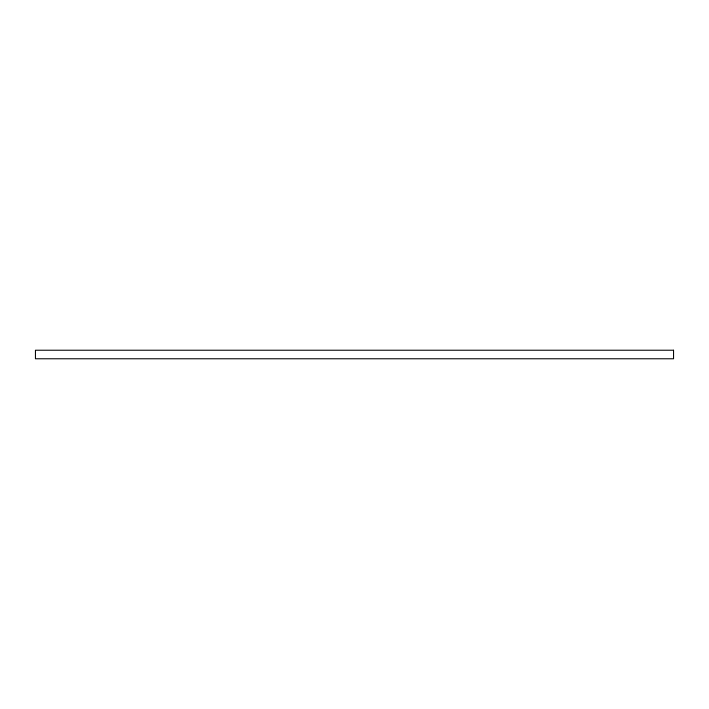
<?xml version="1.0" encoding="UTF-8"?>
<svg xmlns="http://www.w3.org/2000/svg" width="709" height="709" viewBox="0 0 709 709"><rect width="100%" height="100%" fill="white"/><g stroke="black" fill="none" stroke-linecap="round" stroke-linejoin="round"><path stroke-width="1.06" d="M673.55 350.228L35.45 350.228L35.45 358.772L673.55 358.772L673.55 350.228"/></g></svg>
